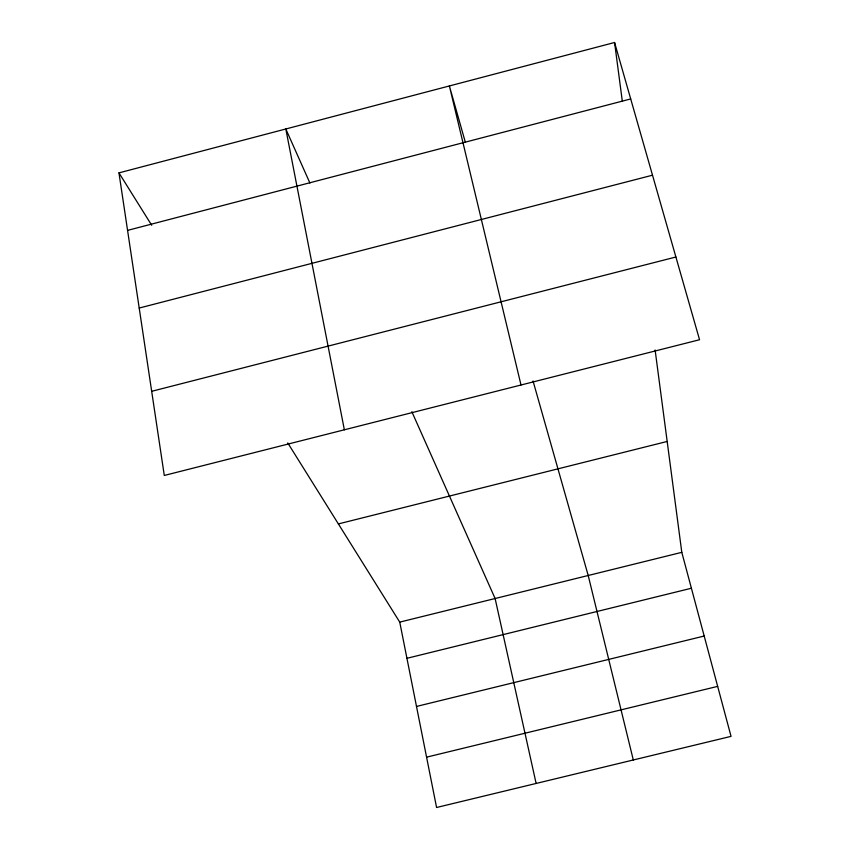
<?xml version="1.0" encoding="UTF-8"?>
<svg xmlns="http://www.w3.org/2000/svg" width="850" height="850" viewBox="0 0 850 850"><rect width="100%" height="100%" fill="white"/><g stroke="black" fill="none" stroke-linecap="round" stroke-linejoin="round"><path stroke-width="1.27" d="M118.957 172.879L614.571 42.5L699.55 339.734L164.284 475.458L118.957 172.879L151.714 225.292M127.574 230.382L630.711 98.94M139.209 308.051L652.503 175.196M151.683 391.308L675.899 257.008M338.374 523.919L667.176 441.458M287.767 442.956L399.744 622.115L681.796 552.341L655.116 350.009M406.938 658.304L691.411 588.242M416.5 706.446L704.193 636.034M426.583 757.159L717.666 686.375M309.91 183.026L285.812 128.977L344.356 429.803M411.846 411.708L495.114 598.528L536.127 783.456M465.258 141.939L449.384 85.956L521.008 385.007M533.035 380.97L588.2 575.492L633.303 759.974M681.796 552.341L731.043 736.366L436.581 807.5L399.744 622.115M614.571 42.5L622.338 101.384"/></g></svg>
